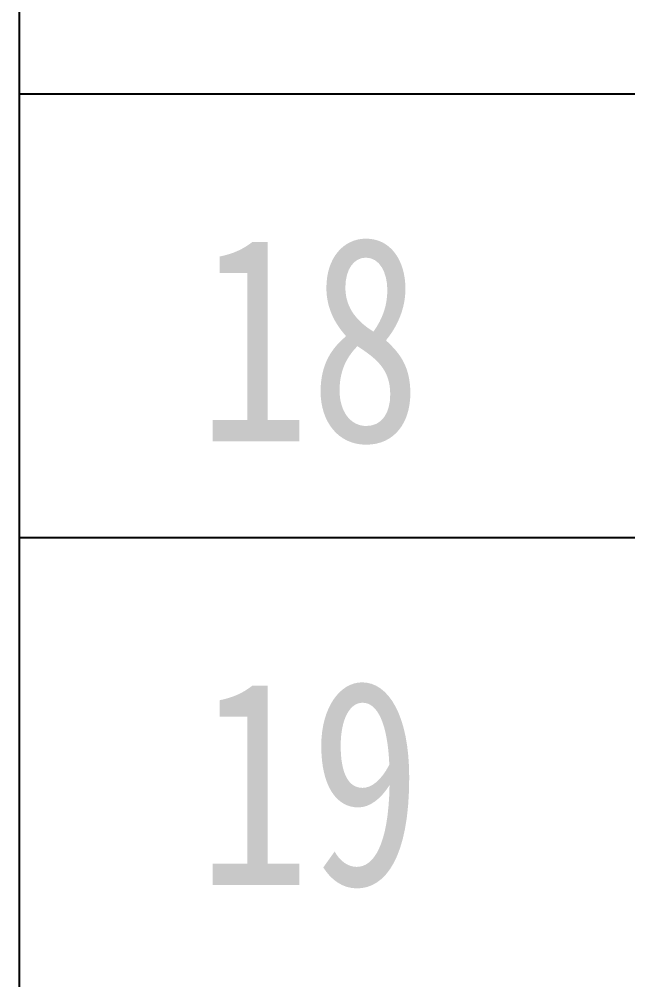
# Model space of a CAD drawing. Extents: x 302512 to 1034855, y -184136 to 410364.
# Drawn here: x 699530 to 708818, y 235987 to 250637 of the extents above; entities that cross this region are included whole.
import ezdxf

# ---------------------------------------------------------------- set-up
doc = ezdxf.new("R2010")
doc.units = 0
doc.header["$MEASUREMENT"] = 0
doc.layers.add('PUB_TEXT', color=7, linetype='Continuous')
doc.styles.add('-宋体', font='', dxfattribs={"width": 0.8})
doc.styles.get('-宋体').set_extended_font_data('宋体')

msp = doc.modelspace()

# ---------------------------------------------------------------- linework, layer by layer
at = {"layer": 'PUB_TEXT'}
for p, q in [((699530, 371427, -58477), (699530, 127368, -58477)), ((699530, 249501), (801316, 249501)), ((699530, 249501), (781334, 249501)), ((699530, 242734), (801316, 242734))]:
    msp.add_line(p, q, dxfattribs=at)

# ---------------------------------------------------------------- texts
at = {"layer": 'PUB_TEXT', "style": '-宋体', "width": 0.8}
for s, p in [('18', (702263, 244199)), ('19', (702263, 237432))]:
    msp.add_text(s, height=3129.8, dxfattribs=at).set_placement(p)

doc.saveas('drawing.dxf')
